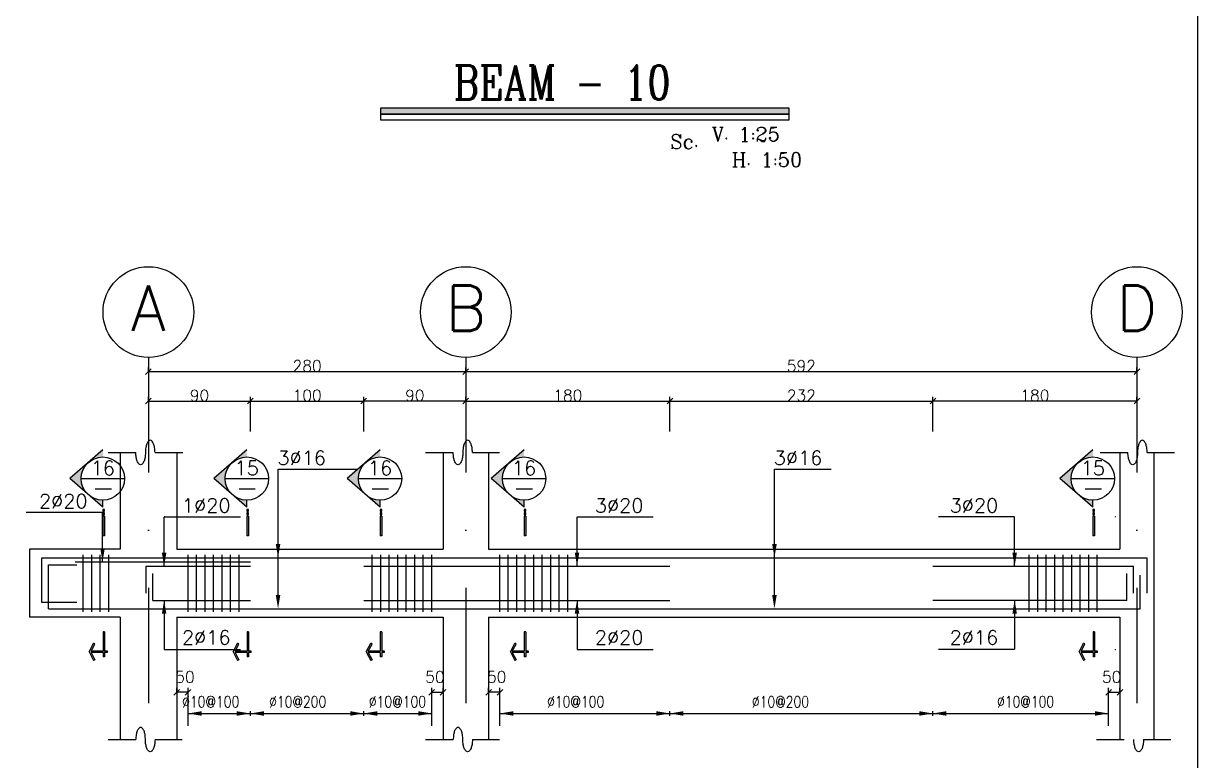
# Model space of a CAD drawing. Header units: millimetres. Extents: x -231 to 30223, y -7037 to 7120.
# Drawn here: x 23911 to 25982, y 1770 to 3070 of the extents above; entities that cross this region are included whole.
import ezdxf
from ezdxf.enums import TextEntityAlignment as Align

# ---------------------------------------------------------------- set-up
doc = ezdxf.new("R2010")
doc.units = ezdxf.units.MM
doc.linetypes.add('DASHDOTX2', pattern=[50.8, 25.4, -12.7, 0, -12.7])
for name, color, linetype in [('2', 2, 'Continuous'), ('3', 3, 'Continuous'), ('44', 150, 'Continuous'), ('5', 7, 'Continuous'), ('ax', 1, 'DASHDOTX2'), ('CADR', 2, 'Continuous'), ('COV', 4, 'Continuous'), ('DIM', 1, 'Continuous'), ('DST', 1, 'Continuous'), ('HAT', 4, 'Continuous'), ('KH', 3, 'Continuous'), ('STT', 6, 'Continuous'), ('TEX', 4, 'Continuous'), ('TX', 2, 'Continuous'), ('TX1', 3, 'Continuous')]:
    doc.layers.add(name, color=color, linetype=linetype)
doc.styles.add('RC2', font='ROMANC.SHX', dxfattribs={"height": 25})
doc.styles.add('RC5', font='ROMANC.SHX', dxfattribs={"height": 50})
doc.styles.add('ROMANS', font='romans.shx')
doc.dimstyles.new('SC25', dxfattribs={"dimscale": 0.1, "dimtxt": 200, "dimasz": 0.5, "dimexe": 75, "dimexo": 0, "dimgap": 0, "dimtad": 1, "dimdec": 0, "dimlfac": 2.5, "dimdsep": 46, "dimtxsty": 'ROMANS', "dimblk": 'TIC', "dimcen": 0, "dimclrd": 44, "dimclre": 13, "dimclrt": 62, "dimadec": 0, "dimazin": 0, "dimtfac": 0.925926, "dimtdec": 0, "dimtix": 1, "dimtmove": 2, "dimatfit": 3, "dimldrblk": 'TIC', "dimfxl": 1, "dimtolj": 1, "dimarcsym": 0})
doc.dimstyles.new('SC50', dxfattribs={"dimscale": 0.1, "dimtxt": 200, "dimasz": 0.5, "dimexe": 75, "dimexo": 0, "dimgap": 0, "dimtad": 1, "dimdec": 0, "dimlfac": 0.5, "dimdsep": 46, "dimtxsty": 'ROMANS', "dimblk": 'TIC', "dimcen": 0, "dimclrd": 44, "dimclre": 1, "dimclrt": 62, "dimadec": 0, "dimazin": 0, "dimtfac": 0.925926, "dimtdec": 0, "dimtix": 1, "dimtmove": 2, "dimatfit": 3, "dimldrblk": 'TIC', "dimfxl": 1, "dimtolj": 1, "dimarcsym": 0})

# ---------------------------------------------------------------- blocks, each defined once
blk = doc.blocks.new('TIC')
blk.add_line((-100, -100), (100, 100))
blk = doc.blocks.new('*D204')
at = {"layer": 'DIM', "color": 1, "lineweight": -2, "transparency": 16777216}
for p, q in [((25051.1, 2350.5), (25051.1, 2411.8)), ((25515.1, 2350.5), (25515.1, 2411.8))]:
    blk.add_line(p, q, dxfattribs=at)
at = {"layer": 'DIM', "color": 44, "lineweight": -2, "transparency": 16777216}
blk.add_line((25051.1, 2404.3), (25515, 2404.3), dxfattribs=at)
at = {"layer": 'DIM', "color": 44, "lineweight": -2, "transparency": 16777216, "xscale": 0.05, "yscale": 0.05, "zscale": 0.05, "rotation": 180}
blk.add_blockref('TIC', (25051.1, 2404.3), dxfattribs=at)
at = {"layer": 'DIM', "color": 44, "lineweight": -2, "transparency": 16777216, "xscale": 0.05, "yscale": 0.05, "zscale": 0.05}
blk.add_blockref('TIC', (25515.1, 2404.3), dxfattribs=at)
at = {"layer": 'DIM', "color": 62, "transparency": 16777216, "insert": (25283.1, 2414.3), "char_height": 20, "attachment_point": 5, "style": 'ROMANS'}
blk.add_mtext('\\A1;232', dxfattribs=at)
blk = doc.blocks.new('*D205')
at = {"layer": 'DIM', "color": 1, "lineweight": -2, "transparency": 16777216}
for p, q in [((24691.1, 2456.4), (24691.1, 2463.9)), ((25875.1, 2456.4), (25875.1, 2463.9))]:
    blk.add_line(p, q, dxfattribs=at)
at = {"layer": 'DIM', "color": 44, "lineweight": -2, "transparency": 16777216}
blk.add_line((24691.1, 2456.4), (25875, 2456.4), dxfattribs=at)
at = {"layer": 'DIM', "color": 44, "lineweight": -2, "transparency": 16777216, "xscale": 0.05, "yscale": 0.05, "zscale": 0.05, "rotation": 180}
blk.add_blockref('TIC', (24691.1, 2456.4), dxfattribs=at)
at = {"layer": 'DIM', "color": 44, "lineweight": -2, "transparency": 16777216, "xscale": 0.05, "yscale": 0.05, "zscale": 0.05}
blk.add_blockref('TIC', (25875.1, 2456.4), dxfattribs=at)
at = {"layer": 'DIM', "color": 62, "transparency": 16777216, "insert": (25283.1, 2466.4), "char_height": 20, "attachment_point": 5, "style": 'ROMANS'}
blk.add_mtext('\\A1;592', dxfattribs=at)
blk = doc.blocks.new('*D322')
at = {"layer": 'DIM', "color": 1, "lineweight": -2, "transparency": 16777216}
for p, q in [((24691.1, 2404.3), (24691.1, 2411.8)), ((25051.1, 2350.5), (25051.1, 2411.8))]:
    blk.add_line(p, q, dxfattribs=at)
at = {"layer": 'DIM', "color": 44, "lineweight": -2, "transparency": 16777216}
blk.add_line((24691.1, 2404.3), (25051, 2404.3), dxfattribs=at)
at = {"layer": 'DIM', "color": 44, "lineweight": -2, "transparency": 16777216, "xscale": 0.05, "yscale": 0.05, "zscale": 0.05, "rotation": 180}
blk.add_blockref('TIC', (24691.1, 2404.3), dxfattribs=at)
at = {"layer": 'DIM', "color": 44, "lineweight": -2, "transparency": 16777216, "xscale": 0.05, "yscale": 0.05, "zscale": 0.05}
blk.add_blockref('TIC', (25051.1, 2404.3), dxfattribs=at)
at = {"layer": 'DIM', "color": 62, "transparency": 16777216, "insert": (24871.1, 2414.3), "char_height": 20, "attachment_point": 5, "style": 'ROMANS'}
blk.add_mtext('\\A1;180', dxfattribs=at)
blk = doc.blocks.new('*D323')
at = {"layer": 'DIM', "color": 1, "lineweight": -2, "transparency": 16777216}
for p, q in [((24311.1, 2404.3), (24311.1, 2411.8)), ((24511.1, 2350.5), (24511.1, 2411.8))]:
    blk.add_line(p, q, dxfattribs=at)
at = {"layer": 'DIM', "color": 44, "lineweight": -2, "transparency": 16777216}
blk.add_line((24311.1, 2404.3), (24511, 2404.3), dxfattribs=at)
at = {"layer": 'DIM', "color": 44, "lineweight": -2, "transparency": 16777216, "xscale": 0.05, "yscale": 0.05, "zscale": 0.05, "rotation": 180}
blk.add_blockref('TIC', (24311.1, 2404.3), dxfattribs=at)
at = {"layer": 'DIM', "color": 44, "lineweight": -2, "transparency": 16777216, "xscale": 0.05, "yscale": 0.05, "zscale": 0.05}
blk.add_blockref('TIC', (24511.1, 2404.3), dxfattribs=at)
at = {"layer": 'DIM', "color": 62, "transparency": 16777216, "insert": (24411.1, 2414.3), "char_height": 20, "attachment_point": 5, "style": 'ROMANS'}
blk.add_mtext('\\A1;100', dxfattribs=at)
blk = doc.blocks.new('*D324')
at = {"layer": 'DIM', "color": 1, "lineweight": -2, "transparency": 16777216}
for p, q in [((24511.1, 2350.5), (24511.1, 2411.8)), ((24691.1, 2404.3), (24691.1, 2411.8))]:
    blk.add_line(p, q, dxfattribs=at)
at = {"layer": 'DIM', "color": 44, "lineweight": -2, "transparency": 16777216}
blk.add_line((24691, 2404.3), (24511.1, 2404.3), dxfattribs=at)
at = {"layer": 'DIM', "color": 44, "lineweight": -2, "transparency": 16777216, "xscale": 0.05, "yscale": 0.05, "zscale": 0.05, "rotation": 180}
blk.add_blockref('TIC', (24511.1, 2404.3), dxfattribs=at)
at = {"layer": 'DIM', "color": 44, "lineweight": -2, "transparency": 16777216, "xscale": 0.05, "yscale": 0.05, "zscale": 0.05}
blk.add_blockref('TIC', (24691.1, 2404.3), dxfattribs=at)
at = {"layer": 'DIM', "color": 62, "transparency": 16777216, "insert": (24601.1, 2414.3), "char_height": 20, "attachment_point": 5, "style": 'ROMANS'}
blk.add_mtext('\\A1;90', dxfattribs=at)
blk = doc.blocks.new('*D325')
at = {"layer": 'DIM', "color": 1, "lineweight": -2, "transparency": 16777216}
for p, q in [((24131.1, 2404.3), (24131.1, 2411.8)), ((24311.1, 2350.5), (24311.1, 2411.8))]:
    blk.add_line(p, q, dxfattribs=at)
at = {"layer": 'DIM', "color": 44, "lineweight": -2, "transparency": 16777216}
blk.add_line((24131.1, 2404.3), (24311, 2404.3), dxfattribs=at)
at = {"layer": 'DIM', "color": 44, "lineweight": -2, "transparency": 16777216, "xscale": 0.05, "yscale": 0.05, "zscale": 0.05, "rotation": 180}
blk.add_blockref('TIC', (24131.1, 2404.3), dxfattribs=at)
at = {"layer": 'DIM', "color": 44, "lineweight": -2, "transparency": 16777216, "xscale": 0.05, "yscale": 0.05, "zscale": 0.05}
blk.add_blockref('TIC', (24311.1, 2404.3), dxfattribs=at)
at = {"layer": 'DIM', "color": 62, "transparency": 16777216, "insert": (24221.1, 2414.3), "char_height": 20, "attachment_point": 5, "style": 'ROMANS'}
blk.add_mtext('\\A1;90', dxfattribs=at)
blk = doc.blocks.new('EEE')
at = {"layer": '5'}
h = blk.add_hatch(color=256, dxfattribs=at)
h.paths.add_polyline_path([(-25.1, 28.8), (-58.1, 0), (-25.1, -28.8, -0.454846)])
h.paths.add_polyline_path([(-25.1, -28.8), (0, -50.6), (0, -38.2, -0.181206)])
h.paths.add_polyline_path([(0, 38.2), (0, 50.6), (-25.1, 28.8, -0.181206)])
h = blk.add_hatch(color=256, dxfattribs=at)
h.paths.add_polyline_path([(2.9, -57.6), (2.9, -54.7), (0, -54.7), (0, -57.6)])
h.paths.add_polyline_path([(0, -63.5), (2.9, -63.5), (2.9, -60.5), (0, -60.5)])
h.paths.add_polyline_path([(2.9, -66.4), (0, -66.4), (0, -100.6), (2.9, -100.6)])
blk.add_hatch(color=256, dxfattribs=at).paths.add_polyline_path([(0.4, -306.8), (0.4, -314.3), (2.9, -314.3), (2.9, -306.8), (8, -306.8), (8, -304.3), (2.9, -304.3), (2.9, -270), (0.4, -270), (0.4, -304.3), (-20.7, -304.3), (-14.1, -291.7), (-16.3, -290.5), (-24.2, -305.6), (-16.3, -320.7), (-14.1, -319.5), (-20.7, -306.8)])
at = {"layer": '2'}
for p, q in [((0, 50.6), (-58.1, 0)), ((0, -50.6), (-58.1, 0)), ((-38.2, 0), (38.2, 0)), ((0, -50.6), (0, -38.2)), ((2.9, -66.4), (0, -66.4)), ((0, -66.4), (0, -100.6)), ((2.9, -66.4), (2.9, -100.6)), ((2.9, -100.6), (0, -100.6)), ((2.9, -270), (0.4, -270)), ((-24.2, -305.6), (-16.3, -290.5)), ((-24.2, -305.6), (-16.3, -320.7)), ((-14.1, -291.7), (-16.3, -290.5)), ((8, -306.8), (8, -304.3)), ((-14.1, -319.5), (-16.3, -320.7)), ((2.9, -314.3), (0.4, -314.3))]:
    blk.add_line(p, q, dxfattribs=at)
for points in [[(0, -57.6), (2.9, -57.6), (2.9, -54.7), (0, -54.7)], [(0, -63.5), (2.9, -63.5), (2.9, -60.5), (0, -60.5)]]:
    blk.add_lwpolyline(points, close=True, dxfattribs=at)
for points in [[(0.4, -270), (0.4, -304.3)], [(2.9, -270), (2.9, -304.3)], [(0.4, -304.3), (-20.7, -304.3), (-14.1, -291.7)], [(0.4, -306.8), (-20.7, -306.8), (-14.1, -319.5)], [(0.4, -306.8), (0.4, -314.3)], [(8, -304.3), (2.9, -304.3)], [(8, -306.8), (2.9, -306.8)], [(2.9, -306.8), (2.9, -314.3)]]:
    blk.add_lwpolyline(points, dxfattribs=at)
blk.add_circle((0, 0), 38.2, dxfattribs=at)
at = {"layer": '3'}
blk.add_line((-13.7, -17.7), (15, -17.7), dxfattribs=at)
at = {"layer": 'TX1', "style": 'ROMANS'}
blk.add_attdef('B', text='', height=25, dxfattribs=at).set_placement((0, 18.7), align=Align.MIDDLE_CENTER)
blk = doc.blocks.new('*D334')
at = {"layer": 'DIM', "color": 13, "lineweight": -2, "transparency": 16777216}
for p, q in [((24181.1, 1890.9), (24181.1, 1898.4)), ((24201.1, 1831.6), (24201.1, 1898.4))]:
    blk.add_line(p, q, dxfattribs=at)
at = {"layer": 'DIM', "color": 44, "lineweight": -2, "transparency": 16777216}
blk.add_line((24201, 1890.9), (24181.1, 1890.9), dxfattribs=at)
at = {"layer": 'DIM', "color": 44, "lineweight": -2, "transparency": 16777216, "xscale": 0.05, "yscale": 0.05, "zscale": 0.05, "rotation": 180}
blk.add_blockref('TIC', (24181.1, 1890.9), dxfattribs=at)
at = {"layer": 'DIM', "color": 44, "lineweight": -2, "transparency": 16777216, "xscale": 0.05, "yscale": 0.05, "zscale": 0.05}
blk.add_blockref('TIC', (24201.1, 1890.9), dxfattribs=at)
at = {"layer": 'DIM', "color": 62, "transparency": 16777216, "insert": (24195.5, 1917.9), "char_height": 20, "attachment_point": 5, "style": 'ROMANS'}
blk.add_mtext('\\A1;50', dxfattribs=at)
blk = doc.blocks.new('*D335')
at = {"layer": 'DIM', "color": 13, "lineweight": -2, "transparency": 16777216}
for p, q in [((24631.1, 1831.6), (24631.1, 1898.4)), ((24651.1, 1890.9), (24651.1, 1898.4))]:
    blk.add_line(p, q, dxfattribs=at)
at = {"layer": 'DIM', "color": 44, "lineweight": -2, "transparency": 16777216}
blk.add_line((24631.1, 1890.9), (24651, 1890.9), dxfattribs=at)
at = {"layer": 'DIM', "color": 44, "lineweight": -2, "transparency": 16777216, "xscale": 0.05, "yscale": 0.05, "zscale": 0.05, "rotation": 180}
blk.add_blockref('TIC', (24631.1, 1890.9), dxfattribs=at)
at = {"layer": 'DIM', "color": 44, "lineweight": -2, "transparency": 16777216, "xscale": 0.05, "yscale": 0.05, "zscale": 0.05}
blk.add_blockref('TIC', (24651.1, 1890.9), dxfattribs=at)
at = {"layer": 'DIM', "color": 62, "transparency": 16777216, "insert": (24636.6, 1917.9), "char_height": 20, "attachment_point": 5, "style": 'ROMANS'}
blk.add_mtext('\\A1;50', dxfattribs=at)
blk = doc.blocks.new('*D336')
at = {"layer": 'DIM', "color": 13, "lineweight": -2, "transparency": 16777216}
for p, q in [((24731.1, 1890.9), (24731.1, 1898.4)), ((24751.1, 1831.6), (24751.1, 1898.4))]:
    blk.add_line(p, q, dxfattribs=at)
at = {"layer": 'DIM', "color": 44, "lineweight": -2, "transparency": 16777216}
blk.add_line((24751, 1890.9), (24731.1, 1890.9), dxfattribs=at)
at = {"layer": 'DIM', "color": 44, "lineweight": -2, "transparency": 16777216, "xscale": 0.05, "yscale": 0.05, "zscale": 0.05, "rotation": 180}
blk.add_blockref('TIC', (24731.1, 1890.9), dxfattribs=at)
at = {"layer": 'DIM', "color": 44, "lineweight": -2, "transparency": 16777216, "xscale": 0.05, "yscale": 0.05, "zscale": 0.05}
blk.add_blockref('TIC', (24751.1, 1890.9), dxfattribs=at)
at = {"layer": 'DIM', "color": 62, "transparency": 16777216, "insert": (24745.5, 1917.9), "char_height": 20, "attachment_point": 5, "style": 'ROMANS'}
blk.add_mtext('\\A1;50', dxfattribs=at)
blk = doc.blocks.new('*D348')
at = {"layer": 'DIM', "color": 1, "lineweight": -2, "transparency": 16777216}
for p, q in [((24131.1, 2456.4), (24131.1, 2463.9)), ((24691.1, 2456.4), (24691.1, 2463.9))]:
    blk.add_line(p, q, dxfattribs=at)
at = {"layer": 'DIM', "color": 44, "lineweight": -2, "transparency": 16777216}
blk.add_line((24131.1, 2456.4), (24691, 2456.4), dxfattribs=at)
at = {"layer": 'DIM', "color": 44, "lineweight": -2, "transparency": 16777216, "xscale": 0.05, "yscale": 0.05, "zscale": 0.05, "rotation": 180}
blk.add_blockref('TIC', (24131.1, 2456.4), dxfattribs=at)
at = {"layer": 'DIM', "color": 44, "lineweight": -2, "transparency": 16777216, "xscale": 0.05, "yscale": 0.05, "zscale": 0.05}
blk.add_blockref('TIC', (24691.1, 2456.4), dxfattribs=at)
at = {"layer": 'DIM', "color": 62, "transparency": 16777216, "insert": (24411.1, 2466.4), "char_height": 20, "attachment_point": 5, "style": 'ROMANS'}
blk.add_mtext('\\A1;280', dxfattribs=at)
blk = doc.blocks.new('*D475')
at = {"layer": 'DIM', "color": 1, "lineweight": -2, "transparency": 16777216}
for p, q in [((25515.1, 2350.5), (25515.1, 2411.8)), ((25875.1, 2404.3), (25875.1, 2411.8))]:
    blk.add_line(p, q, dxfattribs=at)
at = {"layer": 'DIM', "color": 44, "lineweight": -2, "transparency": 16777216}
blk.add_line((25875, 2404.3), (25515.1, 2404.3), dxfattribs=at)
at = {"layer": 'DIM', "color": 44, "lineweight": -2, "transparency": 16777216, "xscale": 0.05, "yscale": 0.05, "zscale": 0.05, "rotation": 180}
blk.add_blockref('TIC', (25515.1, 2404.3), dxfattribs=at)
at = {"layer": 'DIM', "color": 44, "lineweight": -2, "transparency": 16777216, "xscale": 0.05, "yscale": 0.05, "zscale": 0.05}
blk.add_blockref('TIC', (25875.1, 2404.3), dxfattribs=at)
at = {"layer": 'DIM', "color": 62, "transparency": 16777216, "insert": (25695.1, 2414.3), "char_height": 20, "attachment_point": 5, "style": 'ROMANS'}
blk.add_mtext('\\A1;180', dxfattribs=at)
blk = doc.blocks.new('*D476')
at = {"layer": 'DIM', "color": 13, "lineweight": -2, "transparency": 16777216}
for p, q in [((25825.1, 1831.6), (25825.1, 1898.4)), ((25845.1, 1890.9), (25845.1, 1898.4))]:
    blk.add_line(p, q, dxfattribs=at)
at = {"layer": 'DIM', "color": 44, "lineweight": -2, "transparency": 16777216}
blk.add_line((25825.1, 1890.9), (25845, 1890.9), dxfattribs=at)
at = {"layer": 'DIM', "color": 44, "lineweight": -2, "transparency": 16777216, "xscale": 0.05, "yscale": 0.05, "zscale": 0.05, "rotation": 180}
blk.add_blockref('TIC', (25825.1, 1890.9), dxfattribs=at)
at = {"layer": 'DIM', "color": 44, "lineweight": -2, "transparency": 16777216, "xscale": 0.05, "yscale": 0.05, "zscale": 0.05}
blk.add_blockref('TIC', (25845.1, 1890.9), dxfattribs=at)
at = {"layer": 'DIM', "color": 62, "transparency": 16777216, "insert": (25830.6, 1917.9), "char_height": 20, "attachment_point": 5, "style": 'ROMANS'}
blk.add_mtext('\\A1;50', dxfattribs=at)

msp = doc.modelspace()

# ---------------------------------------------------------------- linework, layer by layer
at = {"layer": '2'}
for centre in [(24131.054579, 2561.407086), (24691.054579, 2561.407086), (25875.054579, 2561.407086)]:
    msp.add_circle(centre, 80, dxfattribs=at)
at = {"layer": '3'}
for points in [[(25261.625284, 2920.977757), (24540.266069, 2920.977757), (24540.266069, 2910.316355), (25261.625284, 2910.316355)], [(25261.625284, 2910.316355), (24540.266069, 2910.316355), (24540.266069, 2900.721099), (25261.625284, 2900.721099)]]:
    msp.add_lwpolyline(points, close=True, dxfattribs=at)
msp.add_trace([(24540.266069, 2920.977757), (24540.266069, 2910.316355), (25261.625284, 2920.977757), (25261.625284, 2910.316355)], dxfattribs=at)
at = {"layer": 'ax', "ltscale": 8}
for p, q in [((24131.054579, 2481.407086), (24131.054579, 1787.45914)), ((24691.054579, 2481.407086), (24691.054579, 1787.45914)), ((25875.054579, 2481.407086), (25875.054579, 1787.45914))]:
    msp.add_line(p, q, dxfattribs=at)
at = {"layer": 'CADR'}
msp.add_lwpolyline([(25982.062068, 6092.621269), (25982.062068, 352.621269), (17872.062068, 352.621269), (17872.062068, 6092.621269)], close=True, dxfattribs=at)
at = {"layer": 'COV'}
for p, q in [((24081.054579, 2313.682513), (24081.054579, 2143.201107)), ((24181.054579, 2313.682513), (24181.054579, 2143.201107)), ((24651.054579, 2313.682513), (24651.054579, 2143.201107)), ((24731.054579, 2313.682513), (24731.054579, 2143.201107)), ((25845.054579, 2313.682513), (25845.054579, 2143.201107)), ((25905.054579, 2313.682513), (25905.054579, 1807.274829)), ((23921.054579, 2143.201107), (23921.054579, 2023.201107)), ((24081.054579, 2143.201107), (23921.054579, 2143.201107)), ((24181.054579, 2143.201107), (24651.054579, 2143.201107)), ((24731.054579, 2143.201107), (25845.054579, 2143.201107)), ((24081.054579, 2023.201107), (23921.054579, 2023.201107)), ((24081.054579, 2023.201107), (24081.054579, 1807.274829)), ((24181.054579, 2023.201107), (24651.054579, 2023.201107)), ((24181.054579, 2023.201107), (24181.054579, 1807.274829)), ((24651.054579, 2023.201107), (24651.054579, 1807.274829)), ((24731.054579, 2023.201107), (25845.054579, 2023.201107)), ((24731.054579, 2023.201107), (24731.054579, 1807.274829)), ((25845.054579, 2023.201107), (25845.054579, 1807.274829))]:
    msp.add_line(p, q, dxfattribs=at)
at = {"layer": 'DST'}
for p, q in [((24059.781579, 2313.682513), (24108.881919, 2313.682513)), ((24142.698729, 2313.682513), (24191.799069, 2313.682513)), ((24619.781579, 2313.682513), (24668.881919, 2313.682513)), ((24702.698729, 2313.682513), (24750.741012, 2313.682513)), ((25810.22518, 2313.682513), (25859.32552, 2313.682513)), ((25893.142329, 2313.682513), (25941.184613, 2313.682513)), ((24359.783138, 2284.336392), (24499.70567, 2284.336392)), ((24359.783138, 2128.201107), (24359.783138, 2284.336392)), ((25235.572655, 2128.201107), (25235.572655, 2284.336392)), ((25235.572655, 2284.336392), (25335.495188, 2284.336392)), ((24049.605651, 2207.817655), (23915.477403, 2207.817655)), ((24050.105651, 2120.837576), (24050.105651, 2207.317655)), ((24158.75776, 2113.201107), (24158.75776, 2199.681186)), ((24159.25776, 2200.181186), (24293.386008, 2200.181186)), ((24359.783138, 2062.201107), (24359.783138, 2206.268749)), ((24887.270918, 2113.201107), (24887.270918, 2199.681186)), ((24887.770918, 2200.181186), (25021.899166, 2200.181186)), ((25235.572655, 2062.201107), (25235.572655, 2206.268749)), ((25658.922778, 2200.181186), (25524.79453, 2200.181186)), ((25659.422778, 2113.201107), (25659.422778, 2199.681186)), ((24158.75776, 2053.201107), (24158.75776, 1966.721028)), ((24887.270918, 2053.201107), (24887.270918, 1966.721028)), ((25659.422778, 2053.201107), (25659.422778, 1966.721028)), ((24159.25776, 1966.221028), (24293.386008, 1966.221028)), ((24887.770918, 1966.221028), (25021.899166, 1966.221028)), ((25658.922778, 1966.221028), (25524.79453, 1966.221028)), ((24201.054579, 1849.342244), (24201.054579, 1857.342244)), ((24201.054579, 1853.342244), (24631.054579, 1853.342244)), ((24201.054579, 1853.342244), (24631.054579, 1853.342244)), ((24311.054579, 1849.342244), (24311.054579, 1857.342244)), ((24511.054579, 1849.342244), (24511.054579, 1857.342244)), ((24631.054579, 1849.342244), (24631.054579, 1857.342244)), ((24751.054579, 1849.342244), (24751.054579, 1857.342244)), ((24751.054579, 1853.342244), (25825.054579, 1853.342244)), ((24751.054579, 1853.342244), (25825.054579, 1853.342244)), ((25051.054579, 1849.342244), (25051.054579, 1857.342244)), ((25515.054579, 1849.342244), (25515.054579, 1857.342244)), ((25825.054579, 1849.342244), (25825.054579, 1857.342244)), ((24059.781579, 1807.274829), (24108.881919, 1807.274829)), ((24142.698729, 1807.274829), (24190.741012, 1807.274829)), ((24619.781579, 1807.274829), (24668.881919, 1807.274829)), ((24702.698729, 1807.274829), (24750.741012, 1807.274829)), ((25803.781579, 1807.274829), (25852.881919, 1807.274829)), ((25886.698728, 1807.274829), (25934.741012, 1807.274829))]:
    msp.add_line(p, q, dxfattribs=at)
for points in [[(24142.698729, 2313.682513, 0.0403680359), (24141.989089, 2322.45782, 0.0533262152), (24140.222551, 2328.892422, 0.0964678183), (24136.953286, 2334.028718, 0.2057382443), (24134.244527, 2335.192572, 0.2057382443), (24131.535768, 2334.028718, 0.0964678183), (24128.266503, 2328.892422, 0.0533262152), (24126.499965, 2322.45782, 0.0403680359), (24125.790324, 2313.682513, 0.0403680359)], [(24702.698729, 2313.682513, 0.0403680359), (24701.989089, 2322.45782, 0.0533262152), (24700.222551, 2328.892422, 0.0964678183), (24696.953286, 2334.028718, 0.2057382443), (24694.244527, 2335.192572, 0.2057382443), (24691.535768, 2334.028718, 0.0964678183), (24688.266503, 2328.892422, 0.0533262152), (24686.499965, 2322.45782, 0.0403680359), (24685.790324, 2313.682513, 0.0403680359)], [(25893.142329, 2313.682513, 0.0403680359), (25892.432689, 2322.45782, 0.0533262152), (25890.666151, 2328.892422, 0.0964678183), (25887.396886, 2334.028718, 0.2057382443), (25884.688127, 2335.192572, 0.2057382443), (25881.979368, 2334.028718, 0.0964678183), (25878.710103, 2328.892422, 0.0533262152), (25876.943565, 2322.45782, 0.0403680359), (25876.233925, 2313.682513, 0.0403680359)], [(24125.790324, 2313.682513, -0.0403680359), (24125.080684, 2304.907205, -0.0533262152), (24123.314146, 2298.472604, -0.0964678183), (24120.044881, 2293.336308, -0.2057382443), (24117.336122, 2292.172453, -0.2057382443), (24114.627363, 2293.336308, -0.0964678183), (24111.358098, 2298.472604, -0.0533262152), (24109.59156, 2304.907205, -0.0403680359), (24108.881919, 2313.682513, -0.0403680359)], [(24685.790324, 2313.682513, -0.0403680359), (24685.080684, 2304.907205, -0.0533262152), (24683.314146, 2298.472604, -0.0964678183), (24680.044881, 2293.336308, -0.2057382443), (24677.336122, 2292.172453, -0.2057382443), (24674.627363, 2293.336308, -0.0964678183), (24671.358098, 2298.472604, -0.0533262152), (24669.59156, 2304.907205, -0.0403680359), (24668.881919, 2313.682513, -0.0403680359)], [(25876.233925, 2313.682513, -0.0403680359), (25875.524284, 2304.907205, -0.0533262152), (25873.757746, 2298.472604, -0.0964678183), (25870.488481, 2293.336308, -0.2057382443), (25867.779722, 2292.172453, -0.2057382443), (25865.070963, 2293.336308, -0.0964678183), (25861.801698, 2298.472604, -0.0533262152), (25860.03516, 2304.907205, -0.0403680359), (25859.32552, 2313.682513, -0.0403680359)], [(24125.790324, 1807.274829, 0.0403680359), (24125.080684, 1816.050136, 0.0533262152), (24123.314146, 1822.484737, 0.0964678183), (24120.044881, 1827.621033, 0.2057382443), (24117.336122, 1828.784888, 0.2057382443), (24114.627363, 1827.621033, 0.0964678183), (24111.358098, 1822.484737, 0.0533262152), (24109.59156, 1816.050136, 0.0403680359), (24108.881919, 1807.274829, 0.0403680359)], [(24685.790324, 1807.274829, 0.0403680359), (24685.080684, 1816.050136, 0.0533262152), (24683.314146, 1822.484737, 0.0964678183), (24680.044881, 1827.621033, 0.2057382443), (24677.336122, 1828.784888, 0.2057382443), (24674.627363, 1827.621033, 0.0964678183), (24671.358098, 1822.484737, 0.0533262152), (24669.59156, 1816.050136, 0.0403680359), (24668.881919, 1807.274829, 0.0403680359)], [(24142.698729, 1807.274829, -0.0403680359), (24141.989089, 1798.499521, -0.0533262152), (24140.222551, 1792.06492, -0.0964678183), (24136.953286, 1786.928624, -0.2057382443), (24134.244527, 1785.764769, -0.2057382443), (24131.535768, 1786.928624, -0.0964678183), (24128.266503, 1792.06492, -0.0533262152), (24126.499965, 1798.499521, -0.0403680359), (24125.790324, 1807.274829, -0.0403680359)], [(24702.698729, 1807.274829, -0.0403680359), (24701.989089, 1798.499521, -0.0533262152), (24700.222551, 1792.06492, -0.0964678183), (24696.953286, 1786.928624, -0.2057382443), (24694.244527, 1785.764769, -0.2057382443), (24691.535768, 1786.928624, -0.0964678183), (24688.266503, 1792.06492, -0.0533262152), (24686.499965, 1798.499521, -0.0403680359), (24685.790324, 1807.274829, -0.0403680359)], [(25886.698728, 1807.274829, -0.0403680359), (25885.989088, 1798.499521, -0.0533262152), (25884.22255, 1792.06492, -0.0964678183), (25880.953285, 1786.928624, -0.2057382443), (25878.244526, 1785.764769, -0.2057382443), (25875.535767, 1786.928624, -0.0964678183), (25872.266502, 1792.06492, -0.0533262152), (25870.499964, 1798.499521, -0.0403680359), (25869.790324, 1807.274829, -0.0403680359)]]:
    msp.add_lwpolyline(points, format="xyb", dxfattribs=at)
for centre, start, end in [((24049.605651, 2207.317655), 0, 90), ((24159.25776, 2199.681186), 90, 180), ((24887.770918, 2199.681186), 90, 180), ((25836.851398, 2199.681186), 0, 90), ((24159.25776, 1966.721028), 180, 270), ((24887.770918, 1966.721028), 180, 270), ((25836.851398, 1966.721028), 270, 0)]:
    msp.add_arc(centre, 0.5, start, end, dxfattribs=at)
for points in [[(24054.105651, 2144.837576), (24050.105651, 2120.837576), (24046.105651, 2144.837576)], [(24154.75776, 2137.201107), (24158.75776, 2113.201107), (24162.75776, 2137.201107)], [(24355.783138, 2152.201107), (24359.783138, 2128.201107), (24363.783138, 2152.201107)], [(24883.270918, 2137.201107), (24887.270918, 2113.201107), (24891.270918, 2137.201107)], [(25231.572655, 2152.201107), (25235.572655, 2128.201107), (25239.572655, 2152.201107)], [(25663.422778, 2137.201107), (25659.422778, 2113.201107), (25655.422778, 2137.201107)], [(24154.75776, 2029.201107), (24158.75776, 2053.201107), (24162.75776, 2029.201107)], [(24355.783138, 2062.201107), (24359.783138, 2038.201107), (24363.783138, 2062.201107)], [(24883.270918, 2029.201107), (24887.270918, 2053.201107), (24891.270918, 2029.201107)], [(25231.572655, 2062.201107), (25235.572655, 2038.201107), (25239.572655, 2062.201107)], [(25663.422778, 2029.201107), (25659.422778, 2053.201107), (25655.422778, 2029.201107)], [(24225.054579, 1857.342244), (24201.054579, 1853.342244), (24225.054579, 1849.342244)], [(24287.054579, 1857.342244), (24311.054579, 1853.342244), (24287.054579, 1849.342244)], [(24335.054579, 1857.342244), (24311.054579, 1853.342244), (24335.054579, 1849.342244)], [(24487.054579, 1857.342244), (24511.054579, 1853.342244), (24487.054579, 1849.342244)], [(24535.054579, 1857.342244), (24511.054579, 1853.342244), (24535.054579, 1849.342244)], [(24607.054579, 1857.342244), (24631.054579, 1853.342244), (24607.054579, 1849.342244)], [(24775.054579, 1857.342244), (24751.054579, 1853.342244), (24775.054579, 1849.342244)], [(25027.054579, 1857.342244), (25051.054579, 1853.342244), (25027.054579, 1849.342244)], [(25075.054579, 1857.342244), (25051.054579, 1853.342244), (25075.054579, 1849.342244)], [(25491.054579, 1857.342244), (25515.054579, 1853.342244), (25491.054579, 1849.342244)], [(25539.054579, 1857.342244), (25515.054579, 1853.342244), (25539.054579, 1849.342244)], [(25801.054579, 1857.342244), (25825.054579, 1853.342244), (25801.054579, 1849.342244)]]:
    msp.add_solid(points, dxfattribs=at)
at = {"layer": 'KH'}
for p, q in [((24016.054579, 2032.674288), (24016.054579, 2133.201107)), ((24031.054579, 2032.674288), (24031.054579, 2133.201107)), ((24046.054579, 2032.674288), (24046.054579, 2133.201107)), ((24061.054579, 2032.674288), (24061.054579, 2133.201107)), ((24201.054579, 2032.674288), (24201.054579, 2133.201107)), ((24216.054579, 2032.674288), (24216.054579, 2133.201107)), ((24231.054579, 2032.674288), (24231.054579, 2133.201107)), ((24246.054579, 2032.674288), (24246.054579, 2133.201107)), ((24261.054579, 2032.674288), (24261.054579, 2133.201107)), ((24276.054579, 2032.674288), (24276.054579, 2133.201107)), ((24291.054579, 2032.674288), (24291.054579, 2133.201107)), ((24526.054579, 2032.674288), (24526.054579, 2133.201107)), ((24541.054579, 2032.674288), (24541.054579, 2133.201107)), ((24556.054579, 2032.674288), (24556.054579, 2133.201107)), ((24571.054579, 2032.674288), (24571.054579, 2133.201107)), ((24586.054579, 2032.674288), (24586.054579, 2133.201107)), ((24601.054579, 2032.674288), (24601.054579, 2133.201107)), ((24616.054579, 2032.674288), (24616.054579, 2133.201107)), ((24631.054579, 2032.674288), (24631.054579, 2133.201107)), ((24751.054579, 2032.674288), (24751.054579, 2133.201107)), ((24766.054579, 2032.674288), (24766.054579, 2133.201107)), ((24781.054579, 2032.674288), (24781.054579, 2133.201107)), ((24796.054579, 2032.674288), (24796.054579, 2133.201107)), ((24811.054579, 2032.674288), (24811.054579, 2133.201107)), ((24826.054579, 2032.674288), (24826.054579, 2133.201107)), ((24841.054579, 2032.674288), (24841.054579, 2133.201107)), ((24841.054579, 2032.674288), (24841.054579, 2133.201107)), ((24856.054579, 2032.674288), (24856.054579, 2133.201107)), ((24871.054579, 2032.674288), (24871.054579, 2133.201107)), ((25685.054579, 2032.674288), (25685.054579, 2133.201107)), ((25700.054579, 2032.674288), (25700.054579, 2133.201107)), ((25715.054579, 2032.674288), (25715.054579, 2133.201107)), ((25730.054579, 2032.674288), (25730.054579, 2133.201107)), ((25745.054579, 2032.674288), (25745.054579, 2133.201107)), ((25760.054579, 2032.674288), (25760.054579, 2133.201107)), ((25775.054579, 2032.674288), (25775.054579, 2133.201107)), ((25790.054579, 2032.674288), (25790.054579, 2133.201107)), ((25805.054579, 2032.674288), (25805.054579, 2133.201107))]:
    msp.add_line(p, q, dxfattribs=at)
at = {"layer": 'STT'}
for p, q in [((23943.054579, 2128.201107), (25893.054579, 2128.201107)), ((23943.054579, 2049.264264), (23943.054579, 2128.201107)), ((23943.054579, 2065.391609), (23943.054579, 2128.201107)), ((23955.054579, 2038.201107), (23955.054579, 2115.616472)), ((23955.054579, 2115.616472), (24005.054579, 2115.616472)), ((24001.975799, 2120.837576), (24311.054579, 2120.837576)), ((24127.054579, 2065.391609), (24127.054579, 2113.201107)), ((24127.054579, 2113.201107), (24311.054579, 2113.201107)), ((24511.054579, 2113.201107), (25051.054579, 2113.201107)), ((25515.054579, 2113.201107), (25869.054579, 2113.201107)), ((25869.054579, 2065.391609), (25869.054579, 2113.201107)), ((25893.054579, 2065.391609), (25893.054579, 2128.201107)), ((23955.054579, 2038.201107), (23955.054579, 2097.571511)), ((24139.054579, 2052.674288), (24139.054579, 2100.483786)), ((25857.054579, 2052.674288), (25857.054579, 2100.483786)), ((25881.054579, 2038.201107), (25881.054579, 2097.571511)), ((24139.054579, 2052.674288), (24311.054579, 2052.674288)), ((24511.054579, 2052.674288), (25051.054579, 2052.674288)), ((25857.054579, 2052.674288), (25515.054579, 2052.674288)), ((24005.054579, 2049.264264), (23943.054579, 2049.264264)), ((23955.054579, 2038.201107), (25881.054579, 2038.201107))]:
    msp.add_line(p, q, dxfattribs=at)

# ---------------------------------------------------------------- block references
at = {"layer": 'HAT'}
for p, values in [((24050.718595, 2267.604887), {'B': '16'}), ((24304.633954, 2267.604887), {'B': '15'}), ((24539.740647, 2267.604887), {'B': '16'}), ((24793.824694, 2267.604887), {'B': '16'}), ((25797.378587, 2267.604887), {'B': '15'})]:
    msp.add_blockref('EEE', p, dxfattribs=at).add_auto_attribs(values)

# ---------------------------------------------------------------- texts
at = {"layer": '44', "style": 'RC5', "width": 0.8}
msp.add_text('BEAM - 10', height=60, dxfattribs=at).set_placement((24669.639946, 2936.602355))
at = {"layer": 'TEX', "color": 2, "style": 'RC2'}
for s, p in [('V. 1:25', (25125.031236, 2862.599281)), ('Sc. ', (25051.669113, 2849.598891)), ('H. 1:50', (25160.124279, 2817.721368))]:
    msp.add_text(s, height=25, dxfattribs=at).set_placement(p)
at = {"layer": 'TX', "style": 'ROMANS'}
for s, p in [('A', (24131.054579, 2568.279077)), ('B', (24691.054579, 2568.279077)), ('D', (25875.054579, 2568.279077))]:
    msp.add_text(s, height=80, dxfattribs=at).set_placement(p, align=Align.MIDDLE)
at = {"layer": 'TX1', "style": 'ROMANS'}
for s, p in [('3%%C16', (24358.685735, 2291.923882)), ('3%%C16', (25234.475253, 2291.923882)), ('2%%C20', (23937.96245, 2215.405146)), ('1%%C20', (24190.279235, 2207.768676)), ('3%%C20', (24918.792392, 2207.768676)), ('3%%C20', (25544.765202, 2207.768676)), ('2%%C16', (24190.279235, 1975.01815)), ('2%%C20', (24918.792392, 1975.01815)), ('2%%C16', (25544.765202, 1975.01815))]:
    msp.add_text(s, height=25, dxfattribs=at).set_placement(p)
at = {"layer": 'TX1', "style": 'ROMANS', "width": 0.8}
for s, p in [('%%c10@100', (24190.603185, 1864.080883)), ('%%c10@200', (24344.06146, 1863.967523)), ('%%c10@100', (24520.03712, 1864.080883)), ('%%c10@100', (24834.4894, 1864.080883)), ('%%c10@200', (25195.829984, 1863.967523)), ('%%c10@100', (25628.252124, 1864.080883))]:
    msp.add_text(s, height=20, dxfattribs=at).set_placement(p)

# ---------------------------------------------------------------- dimensions: what is measured, and where the dimension line sits
at = {"layer": 'DIM'}
for base, p1, p2, picture, middle in [((24691.054579, 2456.407086), (24131.054579, 2456.407086), (24691.054579, 2456.407086), '*D348', (24411.054579, 2466.407086)), ((25875.054579, 2456.407086), (24691.054579, 2456.407086), (25875.054579, 2456.407086), '*D205', (25283.054579, 2466.407086)), ((24311.054579, 2404.329373), (24131.054579, 2404.329373), (24311.054579, 2350.513069), '*D325', (24221.054579, 2414.329373)), ((24511.054579, 2404.329373), (24311.054579, 2404.329373), (24511.054579, 2350.513069), '*D323', (24411.054579, 2414.329373)), ((25051.054579, 2404.329373), (24691.054579, 2404.329373), (25051.054579, 2350.513069), '*D322', (24871.054579, 2414.329373)), ((25515.054579, 2404.329373), (25051.054579, 2350.513069), (25515.054579, 2350.513069), '*D204', (25283.054579, 2414.329373))]:
    dim = msp.add_linear_dim(base=base, p1=p1, p2=p2, dimstyle='SC50', dxfattribs=at)
    dim.commit()
    dim.dimension.update_dxf_attribs({"geometry": picture, "text_midpoint": middle})
for base, p1, p2, picture, middle in [((24511.054579, 2404.329373), (24691.054579, 2404.329373), (24511.054579, 2350.513069), '*D324', (24601.054579, 2414.329373)), ((25515.054579, 2404.329373), (25875.054579, 2404.329373), (25515.054579, 2350.513069), '*D475', (25695.054579, 2414.329373))]:
    dim = msp.add_linear_dim(base=base, p1=p1, p2=p2, angle=180, dimstyle='SC50', dxfattribs=at)
    dim.commit()
    dim.dimension.update_dxf_attribs({"geometry": picture, "text_midpoint": middle})
for base, p1, p2, picture, middle in [((24181.054579, 1890.946833), (24201.054579, 1831.615537), (24181.054579, 1890.946833), '*D334', (24195.530239, 1917.946833)), ((24731.054579, 1890.946833), (24751.054579, 1831.615537), (24731.054579, 1890.946833), '*D336', (24745.530239, 1917.946833))]:
    dim = msp.add_linear_dim(base=base, p1=p1, p2=p2, dimstyle='SC25', dxfattribs=at)
    dim.commit()
    dim.dimension.update_dxf_attribs({"geometry": picture, "text_midpoint": middle, "dimtype": 160})
for base, p1, p2, picture, middle in [((24651.054579, 1890.946833), (24631.054579, 1831.615537), (24651.054579, 1890.946833), '*D335', (24636.57892, 1917.946833)), ((25845.054579, 1890.946833), (25825.054579, 1831.615537), (25845.054579, 1890.946833), '*D476', (25830.57892, 1917.946833))]:
    dim = msp.add_linear_dim(base=base, p1=p1, p2=p2, angle=180, dimstyle='SC25', dxfattribs=at)
    dim.commit()
    dim.dimension.update_dxf_attribs({"geometry": picture, "text_midpoint": middle, "dimtype": 160})

doc.saveas('drawing.dxf')
